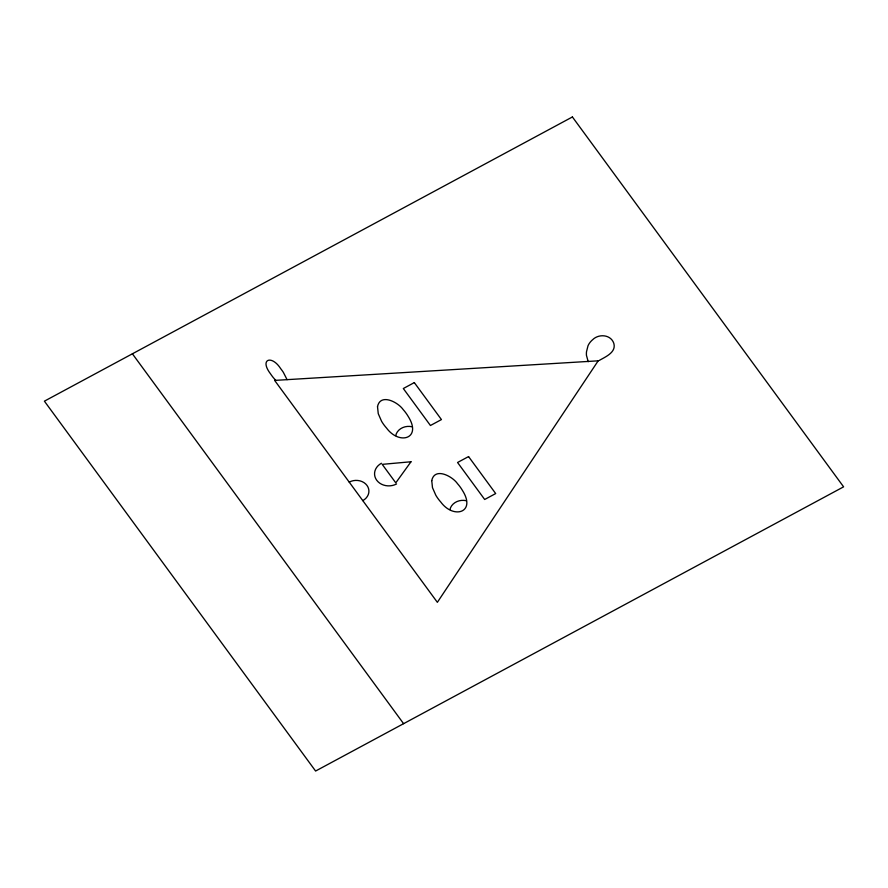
<?xml version="1.0" encoding="UTF-8"?>
<svg xmlns="http://www.w3.org/2000/svg" width="888" height="888" viewBox="0 0 888 888"><rect width="100%" height="100%" fill="white"/><g stroke="black" fill="none" stroke-linecap="round" stroke-linejoin="round"><path stroke-width="1.33" d="M598.001 361.105L437.362 602.33L274.636 380.408L598.545 360.806M599.356 360.373C605.594 356.776 616.494 352.292 613.797 343.279C610.778 334.41 598.69 333.588 592.607 339.749A19.492 16.539 -3 0 0 589.188 343.601A19.27 16.361 -3 0 0 587.989 345.832L586.491 351.792A30.27 25.697 -3 0 0 586.446 355.322L588.211 361.694M275.702 380.341L273.382 377.7A64.791 55.001 -3 0 1 270.529 373.848C259.218 359.107 271.695 354.578 280.641 368.598A64.824 55.034 -3 0 1 283.383 372.405L287.068 379.664M132.401 353.801L403.596 723.676M396.581 483.949A14.452 12.266 -3 0 1 376.701 480.23A14.452 12.266 -3 0 1 381.418 463.27M449.961 509.568A12.932 10.978 -3 0 1 466.355 500.743M395.726 435.597A12.932 10.978 -3 0 1 412.121 426.773M349.217 482.117A12.932 10.978 -3 0 1 366.999 485.447A12.932 10.978 -3 0 1 362.781 500.61M377.511 406.615L378.255 413.686L381.596 421.312A51.304 43.556 -3 0 0 386.535 428.038C399.422 445.61 422.266 438.517 408.169 416.394A51.304 43.556 -3 0 0 403.23 409.668C398.135 402.231 380.408 392.873 377.511 406.615M431.746 480.586L432.489 487.667L435.83 495.282A51.304 43.556 -3 0 0 440.77 502.02C453.668 519.591 476.501 512.487 462.404 490.376A51.304 43.556 -3 0 0 457.464 483.638C452.369 476.201 434.643 466.855 431.746 480.586M411 461.76L395.782 482.85L382.217 464.357L411 461.76M572.405 116.961L44.4 401.165L315.595 771.039L843.6 486.835L572.405 116.961M414.319 382.595L403.319 388.522L430.436 425.507L441.436 419.58L414.319 382.595M468.564 456.576L457.564 462.493L484.682 499.478L495.682 493.562L468.564 456.576"/></g></svg>
